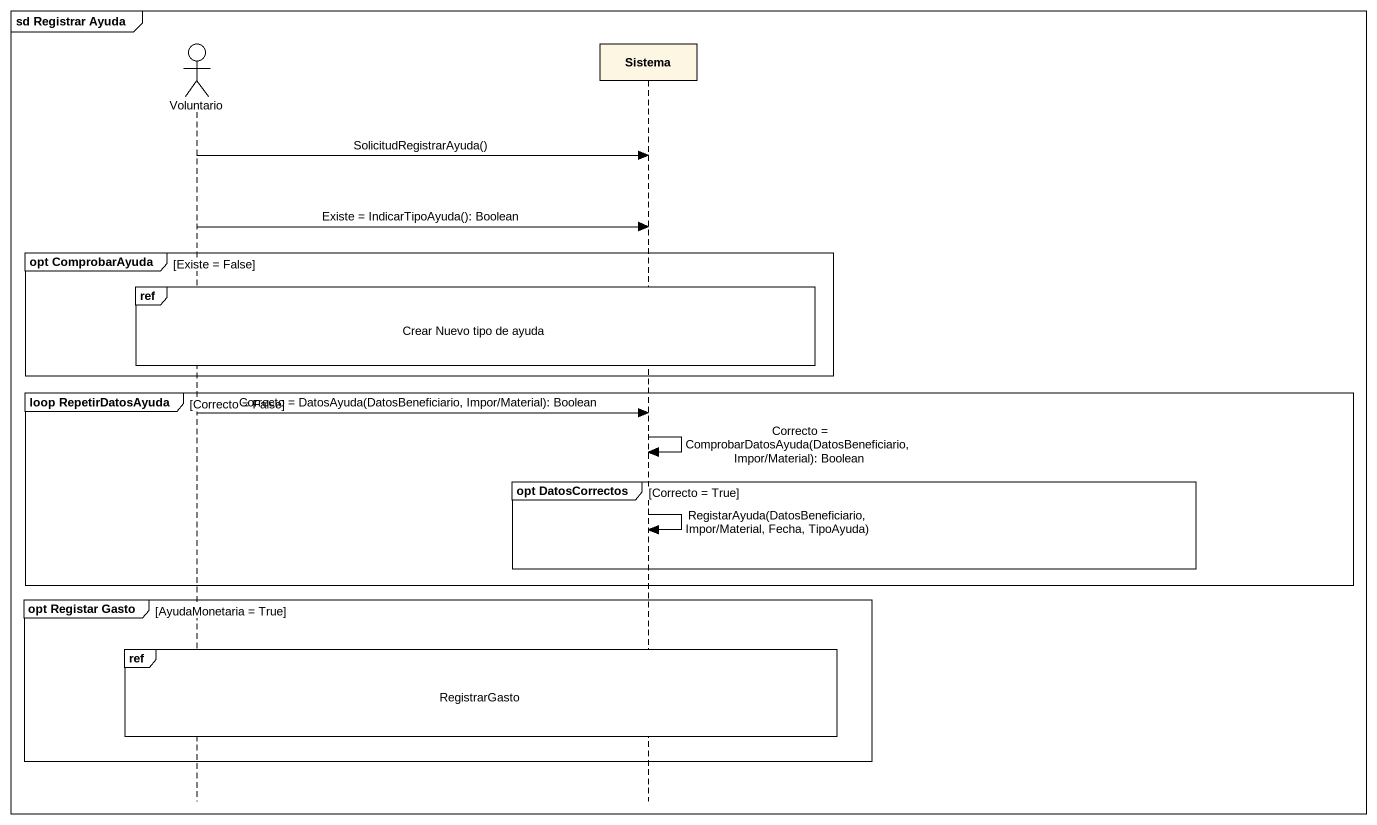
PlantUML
@startuml
mainframe sd Registrar Ayuda
hide footbox
actor Voluntario
participant Sistema

Voluntario -> Sistema : SolicitudRegistrarAyuda()
Voluntario -> Sistema : Existe = IndicarTipoAyuda(): Boolean
group opt ComprobarAyuda [Existe = False]
  ref over Voluntario, Sistema : Crear Nuevo tipo de ayuda
end
group loop RepetirDatosAyuda [Correcto = False]
  Voluntario -> Sistema : Correcto = DatosAyuda(DatosBeneficiario, Impor/Material): Boolean
  Sistema -> Sistema : Correcto = ComprobarDatosAyuda(DatosBeneficiario, Impor/Material): Boolean
  group opt DatosCorrectos [Correcto = True]
    Sistema -> Sistema : RegistarAyuda(DatosBeneficiario, Impor/Material, Fecha, TipoAyuda)
  end
end
group opt Registar Gasto [AyudaMonetaria = True]
  ref over Voluntario, Sistema : RegistrarGasto
end
@enduml
